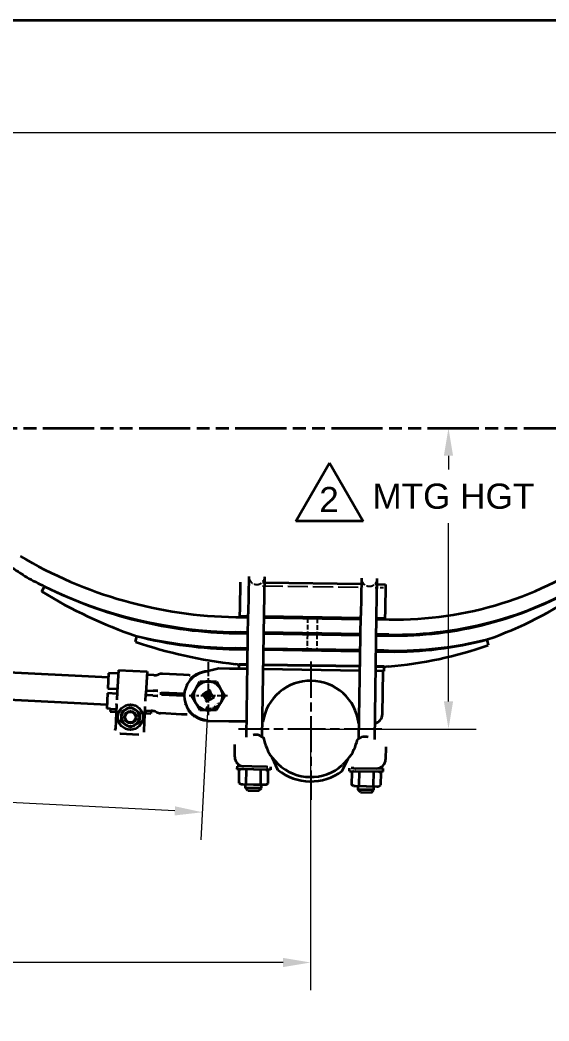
# Model space of a CAD drawing. Header units: inches. Extents: x 0 to 267, y 0 to 172.
# Drawn here: x 91.9 to 119.5, y 119.6 to 171.8 of the extents above; entities that cross this region are included whole.
import ezdxf
from ezdxf.enums import TextEntityAlignment as Align

# ---------------------------------------------------------------- set-up
doc = ezdxf.new("R2010")
doc.units = ezdxf.units.IN
doc.header["$LTSCALE"] = 8
doc.header["$MEASUREMENT"] = 0
for name, pattern in [('CHAIN', [0.7087, 0.4724, -0.0591, 0.1181, -0.0591]), ('DASHED', [0.2067, 0.1654, -0.0413]), ('DOUBLE_DASH_CHAIN', [1.2403, 0.6614, -0.0827, 0.1654, -0.0827, 0.1654, -0.0827])]:
    doc.linetypes.add(name, pattern=pattern)
for name, color, linetype, lineweight in [('Center Mark(Hutchens)', 7, 'Continuous', 25), ('Dimensions(Hutchens)', 7, 'Continuous', 25), ('Hidden Edges(Hutchens)', 7, 'DASHED', 25), ('Phantom Lines(Hutchens)', 7, 'DOUBLE_DASH_CHAIN', 70), ('Sketch Geometry(Hutchens)', 7, 'Continuous', 35), ('Symbols(Hutchens)', 7, 'Continuous', 25), ('Visible Edges(Hutchens)', 7, 'Continuous', 35)]:
    doc.layers.add(name, color=color, linetype=linetype, lineweight=lineweight)
doc.styles.add('Hutchens .164', font='ARIAL.TTF')
doc.styles.add('Hutchens .180', font='ARIAL.TTF')
doc.dimstyles.new('HUTCHENS STD DIM X.XX', dxfattribs={"dimscale": 8, "dimtxt": 0.164, "dimasz": 0.18, "dimexe": 0.18, "dimexo": 0.0625, "dimgap": 0.09, "dimtad": 0, "dimtih": 1, "dimtoh": 1, "dimrnd": 1e-08, "dimzin": 4, "dimdsep": 46, "dimtxsty": 'Hutchens .164', "dimcen": 0.09, "dimclrd": 211, "dimclre": 211, "dimclrt": 7, "dimadec": 0, "dimazin": 1, "dimtfac": 0.762195, "dimtofl": 0, "dimtmove": 0, "dimatfit": 3, "dimfxl": 0, "dimtolj": 1, "dimtzin": 0, "dimlwd": 9, "dimlwe": 9, "dimarcsym": 0})

# ---------------------------------------------------------------- blocks, each defined once
blk = doc.blocks.new('Borders D-SIZE')
at = {"layer": 'Sketch Geometry(Hutchens)'}
blk.add_line((0.9537, 21.4797), (32.9537, 21.4797), dxfattribs=at)
at = {"layer": 'Symbols(Hutchens)', "color": 7}
for tag, height, style, p in [('PART_NO', 0.164, 'Hutchens .164', (33.0853, 2.8866)), ('Sheet_number', 0.164, 'Hutchens .164', (33.1339, 1.1147)), ('REV', 0.18, 'Hutchens .180', (33.0853, 1.5662)), ('SHTS_(TOTAL)', 0.164, 'Hutchens .164', (33.1339, 0.6452))]:
    blk.add_attdef(tag, text='', height=height, rotation=270, dxfattribs=dict(at, style=style)).set_placement(p, align=Align.MIDDLE_CENTER)
blk = doc.blocks.new('*D29')
at = {"layer": 'Defpoints', "color": 0, "linetype": 'Continuous'}
for p in [(47.098, 134.822), (107.103, 134.841), (107.103, 122.662)]:
    blk.add_point(p, dxfattribs=at)
at = {"layer": 'Dimensions(Hutchens)', "color": 211, "linetype": 'Continuous', "lineweight": 9}
for p, q in [((47.098, 134.322), (47.098, 121.222)), ((107.103, 134.341), (107.103, 121.222)), ((48.538, 122.662), (71.219, 122.662)), ((105.663, 122.662), (82.982, 122.662))]:
    blk.add_line(p, q, dxfattribs=at)
at = {"layer": 'Dimensions(Hutchens)', "color": 211, "linetype": 'Continuous'}
for points in [[(48.538, 122.902), (48.538, 122.422), (47.098, 122.662)], [(105.663, 122.902), (105.663, 122.422), (107.103, 122.662)]]:
    blk.add_solid(points, dxfattribs=at)
at = {"layer": 'Dimensions(Hutchens)', "color": 7, "linetype": 'Continuous', "lineweight": 9, "insert": (77.101, 122.662), "char_height": 1.312, "attachment_point": 5, "style": 'Hutchens .164'}
blk.add_mtext('\\A1; L NOMINAL', dxfattribs=at)
blk = doc.blocks.new('*D43')
at = {"layer": 'Defpoints', "color": 0, "linetype": 'Continuous'}
for p in [(78.675, 137.73), (101.755, 136.573), (101.451, 130.501)]:
    blk.add_point(p, dxfattribs=at)
at = {"layer": 'Dimensions(Hutchens)', "color": 211, "linetype": 'Continuous', "lineweight": 9}
for p, q in [((78.65, 137.231), (78.298, 130.219)), ((101.73, 136.074), (101.378, 129.062)), ((79.808, 131.586), (88.418, 131.154)), ((100.012, 130.573), (91.403, 131.004))]:
    blk.add_line(p, q, dxfattribs=at)
at = {"layer": 'Dimensions(Hutchens)', "color": 211, "linetype": 'Continuous'}
for points in [[(79.82, 131.825), (79.796, 131.346), (78.37, 131.658)], [(100.024, 130.812), (100, 130.333), (101.451, 130.501)]]:
    blk.add_solid(points, dxfattribs=at)
at = {"layer": 'Dimensions(Hutchens)', "color": 7, "linetype": 'Continuous', "lineweight": 9, "insert": (89.91, 131.079), "char_height": 1.312, "attachment_point": 5, "style": 'Hutchens .164'}
blk.add_mtext('\\A1; F', dxfattribs=at)
blk = doc.blocks.new('*D51')
at = {"layer": 'Defpoints', "color": 0, "linetype": 'Continuous'}
for p in [(21.612, 165.943), (132.612, 144.395), (21.612, 141.623)]:
    blk.add_point(p, dxfattribs=at)
at = {"layer": 'Dimensions(Hutchens)', "color": 211, "linetype": 'Continuous', "lineweight": 9}
for p, q in [((21.612, 142.123), (21.612, 167.383)), ((132.612, 144.895), (132.612, 167.383)), ((23.052, 165.943), (67.479, 165.943)), ((131.172, 165.943), (86.745, 165.943))]:
    blk.add_line(p, q, dxfattribs=at)
at = {"layer": 'Dimensions(Hutchens)', "color": 211, "linetype": 'Continuous'}
for points in [[(23.052, 166.183), (23.052, 165.703), (21.612, 165.943)], [(131.172, 166.183), (131.172, 165.703), (132.612, 165.943)]]:
    blk.add_solid(points, dxfattribs=at)
at = {"layer": 'Dimensions(Hutchens)', "color": 7, "linetype": 'Continuous', "lineweight": 9, "insert": (77.112, 165.943), "char_height": 1.312, "attachment_point": 5, "style": 'Hutchens .164'}
blk.add_mtext('\\A1; D REC CLEARANCE', dxfattribs=at)
blk = doc.blocks.new('*D52')
at = {"layer": 'Defpoints', "color": 0, "linetype": 'Continuous'}
for p in [(114.296, 150.543), (114.296, 150.543), (107.103, 134.841)]:
    blk.add_point(p, dxfattribs=at)
at = {"layer": 'Dimensions(Hutchens)', "color": 211, "linetype": 'Continuous', "lineweight": 9}
for p, q in [((114.296, 149.103), (114.296, 148.382)), ((114.296, 136.281), (114.296, 145.586)), ((107.603, 134.841), (115.736, 134.841))]:
    blk.add_line(p, q, dxfattribs=at)
at = {"layer": 'Dimensions(Hutchens)', "color": 211, "linetype": 'Continuous'}
for points in [[(114.056, 149.103), (114.536, 149.103), (114.296, 150.543)], [(114.056, 136.281), (114.536, 136.281), (114.296, 134.841)]]:
    blk.add_solid(points, dxfattribs=at)
at = {"layer": 'Dimensions(Hutchens)', "color": 7, "linetype": 'Continuous', "lineweight": 9, "insert": (114.296, 146.984), "char_height": 1.312, "attachment_point": 5, "style": 'Hutchens .164'}
blk.add_mtext('\\A1; MTG HGT', dxfattribs=at)
blk = doc.blocks.new('FLAG')
at = {"layer": 'Sketch Geometry(Hutchens)'}
for p, q in [((-0.22, -0.1905), (0, 0.1905)), ((0, 0.1905), (0.22, -0.1905)), ((0.22, -0.1905), (-0.22, -0.1905))]:
    blk.add_line(p, q, dxfattribs=at)
at = {"layer": 'Symbols(Hutchens)', "color": 7, "style": 'Hutchens .164'}
blk.add_attdef('NO:', text='', height=0.164, dxfattribs=at).set_placement((-0.0034, -0.0497), align=Align.MIDDLE_CENTER)

msp = doc.modelspace()

# ---------------------------------------------------------------- linework, layer by layer
at = {"layer": 'Center Mark(Hutchens)', "linetype": 'CHAIN', "ltscale": 0.190971}
msp.add_line((101.755, 138.3246), (101.755, 135.5731), dxfattribs=at)
at = {"layer": 'Center Mark(Hutchens)', "linetype": 'CHAIN', "ltscale": 0.501295}
msp.add_line((107.1033, 138.3648), (107.1033, 131.1443), dxfattribs=at)
at = {"layer": 'Center Mark(Hutchens)', "linetype": 'CHAIN', "ltscale": 0.138781}
msp.add_line((102.755, 136.5731), (100.755, 136.5731), dxfattribs=at)
at = {"layer": 'Center Mark(Hutchens)', "linetype": 'CHAIN', "ltscale": 0.518517}
msp.add_line((110.8138, 134.8409), (103.3453, 134.8409), dxfattribs=at)
at = {"layer": 'Hidden Edges(Hutchens)', "ltscale": 0.795632}
msp.add_line((104.5899, 142.3202), (109.8519, 142.237), dxfattribs=at)
at = {"layer": 'Hidden Edges(Hutchens)', "ltscale": 0.025212}
for p, q in [((104.5927, 142.4932), (104.699, 142.4915)), ((109.7483, 142.4116), (109.8546, 142.41)), ((110.4669, 142.4003), (110.5732, 142.3986))]:
    msp.add_line(p, q, dxfattribs=at)
at = {"layer": 'Hidden Edges(Hutchens)', "ltscale": 0.127887}
msp.add_line((110.4642, 142.2273), (111.0017, 142.2188), dxfattribs=at)
at = {"layer": 'Hidden Edges(Hutchens)', "ltscale": 0.18751}
for p, q in [((106.9447, 140.6245), (106.9323, 139.8366)), ((107.4447, 140.6166), (107.4322, 139.8287))]:
    msp.add_line(p, q, dxfattribs=at)
at = {"layer": 'Hidden Edges(Hutchens)', "ltscale": 0.187515}
for p, q in [((106.9315, 139.7866), (106.919, 138.9987)), ((107.4314, 139.7787), (107.4189, 138.9908))]:
    msp.add_line(p, q, dxfattribs=at)
at = {"layer": 'Hidden Edges(Hutchens)', "ltscale": 0.308439}
for centre in [(104.2913, 142.7989), (110.1655, 142.706)]:
    msp.add_arc(centre, 0.4125, 179.09365, 359.09365, dxfattribs=at)
at = {"layer": 'Phantom Lines(Hutchens)', "lineweight": 35, "ltscale": 0.505804}
msp.add_line((17.8451, 150.5426), (138.2961, 150.5426), dxfattribs=at)
at = {"layer": 'Visible Edges(Hutchens)'}
for p, q in [((103.8788, 142.8054), (103.8481, 140.8619)), ((104.673, 140.8489), (104.7037, 142.7924)), ((109.7531, 142.7125), (109.7224, 140.769)), ((110.5473, 140.7559), (110.578, 142.6994)), ((93.0789, 142.0175), (93.2107, 142.287)), ((103.4217, 141.1723), (103.4423, 142.477)), ((103.4423, 142.477), (103.4429, 142.5114)), ((104.699, 142.4915), (109.7483, 142.4116)), ((110.5732, 142.3986), (111.0044, 142.3918)), ((111.0039, 142.3573), (110.9832, 141.0527)), ((111.0044, 142.3918), (111.0039, 142.3573)), ((103.4147, 140.7304), (103.4217, 141.1723)), ((110.9832, 141.0527), (110.9763, 140.6107)), ((103.1952, 140.6838), (103.8451, 140.6735)), ((103.4147, 140.7304), (103.4459, 140.7299)), ((103.4452, 140.6799), (103.4459, 140.7299)), ((103.8451, 140.6735), (103.4452, 140.6799)), ((103.8459, 140.7235), (103.4459, 140.7299)), ((103.746, 134.4105), (103.8481, 140.8619)), ((104.5714, 134.4245), (104.673, 140.8489)), ((104.67, 140.6605), (109.7194, 140.5806)), ((109.7194, 140.5806), (104.67, 140.6605)), ((109.7202, 140.6306), (104.6708, 140.7105)), ((109.6207, 134.3446), (109.7224, 140.769)), ((110.4452, 134.3045), (110.5473, 140.7559)), ((110.5443, 140.5676), (111.1942, 140.5573)), ((110.9442, 140.5612), (110.5443, 140.5676)), ((110.945, 140.6112), (110.5451, 140.6176)), ((110.9442, 140.5612), (110.945, 140.6112)), ((110.945, 140.6112), (110.9763, 140.6107)), ((97.9637, 139.3966), (98.0316, 139.6888)), ((103.182, 139.8459), (103.8319, 139.8357)), ((103.8326, 139.8857), (103.1827, 139.8959)), ((103.4319, 139.842), (103.4327, 139.892)), ((103.8319, 139.8357), (103.4319, 139.842)), ((103.8326, 139.8857), (103.4327, 139.892)), ((104.6568, 139.8226), (109.7061, 139.7427)), ((109.7061, 139.7427), (104.6568, 139.8226)), ((109.7069, 139.7927), (104.6575, 139.8726)), ((109.7069, 139.7927), (104.6575, 139.8726)), ((110.531, 139.7297), (111.181, 139.7194)), ((110.931, 139.7234), (110.531, 139.7297)), ((111.1817, 139.7694), (110.5318, 139.7797)), ((110.9318, 139.7733), (110.5318, 139.7797)), ((110.931, 139.7234), (110.9318, 139.7733)), ((116.2935, 139.5146), (116.371, 139.2254)), ((103.1687, 139.0081), (103.8186, 138.9978)), ((103.8194, 139.0478), (103.1695, 139.058)), ((103.4186, 139.0041), (103.4194, 139.0541)), ((103.8186, 138.9978), (103.4186, 139.0041)), ((103.8194, 139.0478), (103.4194, 139.0541)), ((104.6435, 138.9847), (109.6929, 138.9048)), ((109.6929, 138.9048), (104.6435, 138.9847)), ((109.6937, 138.9548), (104.6443, 139.0347)), ((109.6937, 138.9548), (104.6443, 139.0347)), ((111.1685, 138.9315), (110.5186, 138.9418)), ((110.9185, 138.9355), (110.5186, 138.9418)), ((110.9177, 138.8855), (110.9185, 138.9355)), ((110.5178, 138.8918), (111.1677, 138.8815)), ((110.9177, 138.8855), (110.5178, 138.8918)), ((83.9541, 138.1863), (96.5476, 137.555)), ((97.0662, 137.913), (97.0089, 136.7703)), ((97.0662, 137.913), (98.5643, 137.8379)), ((102.3129, 138.0019), (101.4506, 137.7854)), ((102.8689, 137.9931), (102.3129, 138.0019)), ((103.1761, 137.9883), (102.8689, 137.9931)), ((103.2812, 138.2186), (103.1553, 138.232)), ((103.8025, 137.9783), (103.1761, 137.9883)), ((103.2812, 138.2186), (103.8061, 138.2103)), ((103.3713, 137.9852), (103.3749, 138.2171)), ((103.8061, 138.2103), (103.3749, 138.2171)), ((109.6767, 137.8854), (104.6274, 137.9653)), ((109.6767, 137.8854), (104.6274, 137.9653)), ((104.631, 138.1973), (109.6804, 138.1174)), ((109.6804, 138.1174), (104.631, 138.1973)), ((110.5053, 138.1043), (111.0302, 138.096)), ((110.9365, 138.0975), (110.5053, 138.1043)), ((110.9328, 137.8655), (110.9365, 138.0975)), ((111.1554, 138.1052), (111.0302, 138.096)), ((96.5582, 137.7652), (96.5178, 136.9608)), ((97.0575, 137.7402), (96.5582, 137.7652)), ((98.5643, 137.8379), (98.507, 136.6952)), ((98.9262, 137.6465), (98.5556, 137.6651)), ((99.1396, 137.6828), (99.1588, 137.6906)), ((100.4644, 137.6721), (99.3723, 137.7268)), ((100.7616, 137.6572), (100.4644, 137.6721)), ((100.8267, 137.4102), (100.7904, 137.4144)), ((110.9328, 137.8655), (110.5016, 137.8724)), ((110.886, 137.8663), (110.5016, 137.8724)), ((110.8504, 135.6166), (110.886, 137.8663)), ((96.5178, 136.9608), (97.0172, 136.9357)), ((98.5153, 136.8606), (98.8859, 136.842)), ((99.097, 136.8315), (98.8859, 136.842)), ((100.6277, 137.1793), (100.6408, 137.1397)), ((100.889, 136.5731), (101.1055, 136.9481)), ((101.1055, 136.9481), (101.322, 137.3231)), ((101.322, 137.3231), (101.755, 137.3231)), ((101.808, 136.8563), (101.6862, 136.7859)), ((101.755, 137.3231), (102.188, 137.3231)), ((101.8659, 136.8184), (101.8507, 136.8448)), ((102.188, 137.3231), (102.4045, 136.9481)), ((102.4045, 136.9481), (102.621, 136.5731)), ((83.882, 136.7481), (96.4755, 136.1168)), ((96.5053, 136.7111), (96.465, 135.9066)), ((97.0047, 136.686), (96.5053, 136.7111)), ((97.0085, 136.7628), (96.9891, 136.3751)), ((97.0089, 136.7703), (97.0085, 136.7628)), ((98.4872, 136.3), (98.5067, 136.6877)), ((98.8733, 136.5924), (98.5028, 136.6109)), ((98.507, 136.6952), (98.5067, 136.6877)), ((98.8733, 136.5924), (99.0844, 136.5818)), ((99.1032, 136.5808), (99.0844, 136.5818)), ((99.097, 136.8315), (99.1157, 136.8305)), ((99.1032, 136.5808), (99.1118, 136.5804)), ((99.1243, 136.8301), (99.1157, 136.8305)), ((99.2988, 136.6221), (99.3063, 136.7699)), ((100.505, 136.5731), (99.3174, 136.6327)), ((99.3237, 136.7575), (100.5112, 136.698)), ((99.4305, 136.7522), (99.4243, 136.6273)), ((101.1055, 136.1981), (100.889, 136.5731)), ((101.4718, 136.6261), (101.487, 136.5996)), ((101.605, 136.7391), (101.4832, 136.6688)), ((101.5297, 136.5882), (101.5338, 136.5906)), ((101.5338, 136.5906), (101.6596, 136.3728)), ((101.6421, 136.6531), (101.6515, 136.6585)), ((101.6541, 136.6323), (101.6421, 136.6531)), ((101.644, 136.3277), (101.6593, 136.3013)), ((101.663, 136.7012), (101.6477, 136.7276)), ((101.6596, 136.3728), (101.6555, 136.3704)), ((101.6748, 136.7433), (101.69, 136.7168)), ((101.702, 136.2899), (101.8238, 136.3602)), ((101.7327, 136.7054), (101.7421, 136.7108)), ((101.7421, 136.7108), (101.7541, 136.6901)), ((101.7678, 136.4353), (101.7558, 136.4561)), ((101.7773, 136.4407), (101.7678, 136.4353)), ((101.8352, 136.4029), (101.82, 136.4293)), ((101.847, 136.4449), (101.8623, 136.4185)), ((101.8504, 136.7733), (101.8545, 136.7757)), ((101.9761, 136.5555), (101.8504, 136.7733)), ((101.8559, 136.5138), (101.8679, 136.493)), ((101.8679, 136.493), (101.8585, 136.4876)), ((101.905, 136.4071), (102.0267, 136.4774)), ((101.9802, 136.5579), (101.9761, 136.5555)), ((102.0382, 136.5201), (102.0229, 136.5465)), ((102.621, 136.5731), (102.4045, 136.1981)), ((96.6522, 135.8972), (96.465, 135.9066)), ((96.6522, 135.8972), (96.6455, 135.7624)), ((96.6522, 135.8972), (96.9331, 135.8831)), ((96.9754, 136.102), (96.9125, 134.848)), ((96.9331, 135.8831), (96.9264, 135.7483)), ((96.9644, 135.8815), (96.9331, 135.8831)), ((97.2394, 135.7564), (97.4611, 135.87)), ((97.4611, 135.87), (97.4997, 135.8897)), ((97.4997, 135.8897), (97.7214, 136.0033)), ((97.7214, 136.0033), (97.9306, 135.8681)), ((97.9306, 135.8681), (97.967, 135.8446)), ((97.967, 135.8446), (98.1763, 135.7094)), ((98.4107, 134.7729), (98.4735, 136.0269)), ((98.4937, 135.8049), (98.4625, 135.8064)), ((98.4937, 135.8049), (98.4869, 135.67)), ((98.4937, 135.8049), (98.7746, 135.7908)), ((98.7746, 135.7908), (98.7678, 135.656)), ((98.833, 135.7879), (98.7746, 135.7908)), ((100.5727, 136.0826), (100.5897, 136.1207)), ((100.7477, 135.8329), (100.7111, 135.8324)), ((101.322, 135.8231), (101.1055, 136.1981)), ((101.755, 135.8231), (101.322, 135.8231)), ((101.7211, 135.9524), (101.645, 135.9524)), ((101.645, 135.9524), (101.645, 135.9383)), ((101.645, 135.9383), (101.7069, 135.9383)), ((101.7069, 135.9383), (101.6521, 135.8324)), ((101.6521, 135.8324), (101.6692, 135.8324)), ((101.6692, 135.8324), (101.7211, 135.9344)), ((101.7211, 135.9344), (101.7211, 135.9524)), ((102.188, 135.8231), (101.755, 135.8231)), ((101.8127, 135.9305), (101.8146, 135.9197)), ((101.8146, 135.9197), (101.836, 135.9235)), ((101.85, 135.8443), (101.8286, 135.8405)), ((101.8286, 135.8405), (101.8307, 135.8284)), ((101.8307, 135.8284), (101.8883, 135.8386)), ((101.8465, 135.9535), (101.8342, 135.9513)), ((101.836, 135.9235), (101.85, 135.8443)), ((101.8652, 135.847), (101.8465, 135.9535)), ((101.8862, 135.8507), (101.8652, 135.847)), ((101.8883, 135.8386), (101.8862, 135.8507)), ((102.0053, 135.8859), (102.0046, 135.8856)), ((102.0046, 135.8856), (102.0112, 135.8715)), ((102.1189, 136.0023), (102.0796, 135.9796)), ((102.0796, 135.9796), (102.0869, 135.9669)), ((102.0869, 135.9669), (102.1262, 135.9896)), ((102.1262, 135.9896), (102.1189, 136.0023)), ((102.4045, 136.1981), (102.188, 135.8231)), ((102.2496, 136.1855), (102.2627, 136.1745)), ((102.2627, 136.1745), (102.2632, 136.1751)), ((102.3232, 136.1203), (102.3363, 136.1094)), ((102.3732, 136.175), (102.3353, 136.1299)), ((102.3363, 136.1094), (102.3838, 136.1661)), ((102.3838, 136.1661), (102.3732, 136.175)), ((96.6455, 135.7624), (96.9264, 135.7483)), ((96.9264, 135.7483), (96.9576, 135.7467)), ((97.2123, 135.2155), (97.2248, 135.4643)), ((97.2248, 135.4643), (97.227, 135.5076)), ((97.227, 135.5076), (97.2394, 135.7564)), ((98.1616, 135.4174), (98.1491, 135.1686)), ((98.1638, 135.4606), (98.1616, 135.4174)), ((98.1763, 135.7094), (98.1638, 135.4606)), ((98.4557, 135.6716), (98.4869, 135.67)), ((98.4869, 135.67), (98.7678, 135.656)), ((99.0418, 135.7305), (99.0601, 135.7208)), ((100.3609, 135.6086), (99.2688, 135.6634)), ((100.6582, 135.5937), (100.3609, 135.6086)), ((101.4124, 135.3709), (101.8029, 135.2596)), ((96.9082, 134.7619), (96.9125, 134.848)), ((97.4216, 135.0803), (97.2123, 135.2155)), ((97.4579, 135.0568), (97.4216, 135.0803)), ((97.6672, 134.9216), (97.4579, 135.0568)), ((97.8889, 135.0352), (97.6672, 134.9216)), ((97.9274, 135.055), (97.8889, 135.0352)), ((98.1491, 135.1686), (97.9274, 135.055)), ((98.4063, 134.6868), (98.4107, 134.7729)), ((102.8254, 135.2435), (101.8029, 135.2596)), ((103.1326, 135.2386), (102.8254, 135.2435)), ((103.759, 135.2287), (103.1326, 135.2386)), ((104.6089, 135.2152), (104.5839, 135.2156)), ((109.6332, 135.1358), (109.6082, 135.1362)), ((97.1678, 134.6128), (98.1331, 134.5644)), ((104.378, 134.5402), (104.1607, 134.5437)), ((104.6462, 134.3797), (104.378, 134.5402)), ((104.5955, 134.4101), (104.6197, 134.4162)), ((104.6197, 134.4162), (104.6257, 134.392)), ((109.5445, 134.3022), (109.8176, 134.4542)), ((109.8176, 134.4542), (110.035, 134.4507)), ((103.1422, 133.3854), (103.1526, 134.0435)), ((111.0267, 133.9189), (111.0163, 133.2608)), ((105.0931, 133.3545), (105.3892, 133.021)), ((105.3844, 132.7174), (105.0931, 133.3545)), ((108.754, 132.6641), (109.0654, 133.2917)), ((109.0654, 133.2917), (108.7589, 132.9677)), ((103.2596, 132.9015), (103.2571, 132.745)), ((105.0069, 132.7173), (103.2571, 132.745)), ((104.7899, 132.8773), (103.2596, 132.9015)), ((103.3633, 132.0258), (103.3737, 132.6846)), ((103.4761, 132.7415), (103.3737, 132.6846)), ((103.742, 132.0198), (103.7524, 132.6786)), ((104.4994, 132.0078), (104.5098, 132.6666)), ((104.7879, 132.7208), (104.8885, 132.6606)), ((104.7899, 132.8773), (104.8669, 132.8761)), ((104.8781, 132.0019), (104.8885, 132.6606)), ((105.0094, 132.8738), (105.0069, 132.7173)), ((109.1314, 132.6521), (109.1339, 132.8085)), ((109.3533, 132.8051), (109.2764, 132.8063)), ((109.3533, 132.8051), (110.8836, 132.7809)), ((110.8812, 132.6244), (110.8836, 132.7809)), ((109.1314, 132.6521), (110.8812, 132.6244)), ((109.248, 132.5916), (109.2375, 131.9329)), ((109.3504, 132.6486), (109.248, 132.5916)), ((109.6267, 132.5856), (109.6162, 131.9269)), ((110.384, 132.5736), (110.3736, 131.9149)), ((110.6622, 132.6278), (110.7627, 132.5677)), ((110.7627, 132.5677), (110.7523, 131.9089)), ((103.4638, 131.9656), (103.3633, 132.0258)), ((103.4638, 131.9656), (103.5517, 131.9642)), ((103.5517, 131.9642), (104.1197, 131.9553)), ((103.7042, 131.7693), (103.7073, 131.9618)), ((104.5291, 131.7563), (103.7042, 131.7693)), ((103.8272, 131.6423), (103.7042, 131.7693)), ((103.8272, 131.6423), (104.4022, 131.6332)), ((104.1197, 131.9553), (104.6878, 131.9463)), ((104.4022, 131.6332), (104.5291, 131.7563)), ((104.5291, 131.7563), (104.5322, 131.9487)), ((104.6878, 131.9463), (104.7757, 131.9449)), ((104.7757, 131.9449), (104.8781, 132.0019)), ((109.3381, 131.8727), (109.2375, 131.9329)), ((109.3381, 131.8727), (109.426, 131.8713)), ((109.426, 131.8713), (109.994, 131.8623)), ((109.5785, 131.6764), (109.5816, 131.8688)), ((110.4034, 131.6633), (109.5785, 131.6764)), ((109.7015, 131.5494), (109.5785, 131.6764)), ((109.994, 131.8623), (110.562, 131.8533)), ((110.2764, 131.5403), (110.4034, 131.6633)), ((110.4034, 131.6633), (110.4064, 131.8558)), ((110.562, 131.8533), (110.6499, 131.8519)), ((110.6499, 131.8519), (110.7523, 131.9089)), ((109.7015, 131.5494), (110.2764, 131.5403))]:
    msp.add_line(p, q, dxfattribs=at)
at = {"layer": 'Visible Edges(Hutchens)', "flags": 128}
for points in [[(100.7616, 137.6572), (100.8106, 137.6559)], [(100.7829, 137.3589), (100.7832, 137.3612)], [(101.2327, 137.7417), (101.2266, 137.739)], [(100.6277, 137.1793), (100.6338, 137.1906)], [(99.1118, 136.5804), (99.1203, 136.5801)], [(99.3237, 136.7575), (99.3162, 136.763)], [(96.9754, 136.102), (96.9788, 136.1702)], [(98.4872, 136.3), (98.4868, 136.2917)], [(100.7111, 135.8324), (100.7053, 135.8406)], [(100.7111, 135.8324), (100.711, 135.8347)], [(101.8342, 135.9513), (101.8343, 135.9501)], [(101.9647, 135.9733), (101.9644, 135.9723)], [(101.9672, 135.9412), (101.9678, 135.94)], [(101.9817, 135.9487), (101.9811, 135.9502)], [(101.9843, 135.9948), (101.9835, 135.9944)], [(101.9897, 135.9829), (101.9902, 135.9831)], [(101.992, 135.9189), (101.9928, 135.9188)], [(101.998, 135.9332), (101.9973, 135.9334)], [(102.0063, 135.9831), (102.0078, 135.9823)], [(102.0112, 135.8715), (102.0116, 135.8716)], [(102.013, 135.9963), (102.0121, 135.9966)], [(102.0136, 135.9359), (102.0131, 135.9356)], [(102.0159, 135.9223), (102.0167, 135.9227)], [(102.0203, 135.8893), (102.0198, 135.8891)], [(102.0242, 135.8758), (102.0258, 135.8766)], [(102.0273, 135.9579), (102.0275, 135.9576)], [(102.0303, 135.9509), (102.0299, 135.9503)], [(102.0351, 135.9404), (102.0359, 135.9381)], [(102.0436, 135.9615), (102.0426, 135.9634)], [(102.0529, 135.9103), (102.0532, 135.9133)], [(102.1625, 136.1016), (102.1604, 136.0995)], [(102.1654, 136.0702), (102.1652, 136.071)], [(102.171, 136.0914), (102.1718, 136.0919)], [(102.1732, 136.029), (102.1755, 136.0263)], [(102.1857, 136.0395), (102.1848, 136.0406)], [(102.1925, 136.0931), (102.1932, 136.0927)], [(102.2121, 136.0144), (102.2104, 136.0154)], [(102.2194, 136.0679), (102.2203, 136.0668)], [(102.2319, 136.0784), (102.2296, 136.081)], [(102.2342, 136.0161), (102.2334, 136.0154)], [(102.2396, 136.0371), (102.2399, 136.0363)], [(102.2428, 136.0058), (102.2449, 136.0079)], [(102.2638, 136.2136), (102.2631, 136.2128)], [(102.2632, 136.1751), (102.2633, 136.1755)], [(102.2657, 136.1883), (102.2658, 136.1889)], [(102.2737, 136.2038), (102.2741, 136.2042)], [(102.2869, 136.2119), (102.2874, 136.212)], [(102.3022, 136.2068), (102.3038, 136.2052)], [(102.312, 136.2198), (102.3104, 136.2211)], [(102.3197, 136.1611), (102.3199, 136.1595)], [(102.3264, 136.1996), (102.3262, 136.2003)], [(102.3319, 136.1742), (102.3317, 136.175)], [(102.3353, 136.1299), (102.3352, 136.1312)], [(101.0379, 135.5027), (100.9928, 135.5216)], [(101.0379, 135.5027), (101.0381, 135.5026)], [(97.1678, 134.6128), (97.1504, 134.6139)], [(98.4063, 134.6868), (98.4053, 134.6764)], [(104.1607, 134.5437), (104.095, 134.5232)], [(110.035, 134.4507), (110.1, 134.4282)], [(103.564, 132.7401), (103.5564, 132.7402)], [(103.7524, 132.6786), (103.7438, 132.6836)], [(104.132, 132.7312), (104.1168, 132.7313)], [(104.5098, 132.6666), (104.4924, 132.6718)], [(104.7001, 132.7222), (104.6925, 132.7222)], [(104.8885, 132.6606), (104.8798, 132.6657)], [(105.3844, 132.7174), (105.3512, 132.7423)], [(109.2764, 132.8063), (109.2115, 132.8088)], [(109.4382, 132.6472), (109.4306, 132.6472)], [(109.6267, 132.5856), (109.618, 132.5907)], [(110.0063, 132.6382), (109.9911, 132.6384)], [(110.384, 132.5736), (110.3667, 132.5789)], [(110.5743, 132.6292), (110.5667, 132.6293)], [(110.7627, 132.5677), (110.7541, 132.5727)], [(103.3633, 132.0258), (103.3719, 132.0207)], [(103.5517, 131.9642), (103.5593, 131.9642)], [(103.742, 132.0198), (103.7593, 132.0146)], [(104.1197, 131.9553), (104.1349, 131.9551)], [(104.4994, 132.0078), (104.508, 132.0028)], [(104.6878, 131.9463), (104.6954, 131.9462)], [(109.2375, 131.9329), (109.2462, 131.9278)], [(109.426, 131.8713), (109.4336, 131.8713)], [(109.6162, 131.9269), (109.6336, 131.9217)], [(109.994, 131.8623), (110.0092, 131.8622)], [(110.3736, 131.9149), (110.3823, 131.9098)], [(110.562, 131.8533), (110.5696, 131.8533)]]:
    msp.add_lwpolyline(points, dxfattribs=at)
at = {"layer": 'Visible Edges(Hutchens)'}
for centre, radius in [((101.755, 136.5731), 0.0781), ((97.6943, 135.4625), 0.6562), ((97.6943, 135.4625), 0.3126), ((97.6943, 135.4625), 0.3125), ((97.6943, 135.4625), 0.28)]:
    msp.add_circle(centre, radius, dxfattribs=at)
for centre, radius, start, end in [((103.5552, 163.4392), 22.7582, 239.29428, 269.09363), ((111.491, 159.3195), 18.7646, 269.09369, 305.51333), ((104.8299, 162.6588), 23.5186, 235.65097, 237.76194), ((103.5552, 163.4392), 23.5462, 241.40098, 243.93904), ((111.491, 159.3195), 19.5526, 269.09369, 302.5585), ((103.5552, 163.4392), 23.5462, 243.94862, 269.09363), ((103.5471, 162.923), 23.0799, 243.40387, 269.09363), ((111.4854, 158.9593), 19.2423, 269.09365, 299.91403), ((105.7565, 162.5314), 24.1152, 238.28389, 251.2735), ((109.9545, 158.0826), 19.625, 289.01227, 305.07163), ((103.5553, 163.4392), 24.3842, 256.8657, 256.90742), ((103.523, 161.4035), 22.3983, 255.80812, 269.09357), ((103.5553, 163.4392), 24.3842, 256.90742, 269.09348), ((111.4631, 157.5561), 18.6769, 269.09384, 284.98897), ((111.4853, 158.9593), 20.0303, 269.09365, 283.88928), ((111.4853, 158.9593), 20.0303, 283.88928, 284.04903), ((105.9888, 163.0179), 24.9473, 251.23516, 263.47834), ((109.4674, 158.666), 20.63, 274.69317, 289.55045), ((98.9512, 138.1459), 0.5, 267.13021, 292.13793), ((99.3472, 137.2274), 0.5, 87.13021, 112.13793), ((101.755, 136.5731), 1.25, 104.09365, 254.09365), ((101.755, 136.5731), 1.28, 91.66439, 138.90367), ((107.1033, 134.8409), 2.5223, 6.7218, 171.4655), ((101.755, 136.5731), 0.75, 150, 210), ((101.755, 136.5731), 0.75, 90, 150), ((101.755, 136.5731), 0.75, 30, 90), ((101.8236, 136.8292), 0.0313, 30, 120), ((101.755, 136.5731), 0.75, 330, 30), ((101.4989, 136.6417), 0.0313, 120, 210), ((101.5141, 136.6153), 0.0313, 210, 300), ((101.6206, 136.712), 0.0313, 30, 120), ((101.755, 136.5731), 0.117, 149.5768, 270.4232), ((101.6711, 136.3433), 0.0312, 120, 210), ((101.6359, 136.6856), 0.0313, 300, 30), ((101.7018, 136.7589), 0.0313, 120, 210), ((101.7171, 136.7325), 0.0312, 210, 300), ((101.755, 136.5731), 0.117, 329.5768, 90.4232), ((101.7929, 136.4137), 0.0312, 30, 120), ((101.8081, 136.3872), 0.0313, 300, 30), ((101.8741, 136.4605), 0.0312, 120, 210), ((101.8389, 136.8028), 0.0313, 300, 30), ((101.8893, 136.4341), 0.0312, 210, 300), ((101.9959, 136.5308), 0.0312, 30, 120), ((102.0111, 136.5044), 0.0312, 300, 30), ((97.6943, 135.4625), 0.4695, 119.77471, 174.48571), ((97.6943, 135.4625), 0.4695, 59.77471, 114.48571), ((97.6943, 135.4625), 0.4695, 359.77471, 54.48571), ((101.755, 136.5731), 1.28, 215.35675, 266.52291), ((101.755, 136.5731), 0.75, 210, 270), ((101.6864, 136.3169), 0.0312, 210, 300), ((101.755, 136.5731), 0.75, 270, 330), ((97.6943, 135.4625), 0.4695, 179.77471, 234.48571), ((97.6943, 135.4625), 0.4695, 299.77471, 354.48571), ((98.808, 135.2885), 0.5, 62.12249, 87.13021), ((99.2939, 136.1628), 0.5, 242.12249, 267.13021), ((110.3504, 135.6245), 0.5, 282.46433, 359.09365), ((97.6943, 135.4625), 0.4695, 239.77471, 294.48571), ((107.1033, 134.8409), 2.5, 190.63061, 216.48097), ((107.1033, 134.8409), 2.5, 321.70633, 347.55669), ((103.6242, 133.3778), 0.482, 179.09365, 269.09365), ((110.5343, 133.2685), 0.482, 269.09365, 359.09365), ((107.1033, 134.8409), 2.732, 231.01292, 307.17438), ((107.1033, 134.8409), 2.5, 226.71652, 311.47078)]:
    msp.add_arc(centre, radius, start, end, dxfattribs=at)

# ---------------------------------------------------------------- block references
at = {"xscale": 8, "yscale": 8, "zscale": 8}
msp.add_blockref('Borders D-SIZE', (0, 0), dxfattribs=at)
msp.add_blockref('FLAG', (108.0874, 147.2146), dxfattribs=at).add_auto_attribs({'NO:': '2'})

# ---------------------------------------------------------------- dimensions: what is measured, and where the dimension line sits
at = {"layer": 'Dimensions(Hutchens)', "color": 211, "linetype": 'Continuous', "lineweight": 9}
dim = msp.add_linear_dim(base=(21.6121, 165.9431), p1=(132.6121, 144.3949), p2=(21.6121, 141.6231), text=' D REC CLEARANCE', dimstyle='HUTCHENS STD DIM X.XX', override={"dimtih": 0, "dimtoh": 0, "dimdec": 2, "dimtp": 0, "dimtm": 0, "dimtdec": 2, "dimatfit": 2}, dxfattribs=at)
dim.commit()
dim.dimension.update_dxf_attribs({"geometry": '*D51', "text_midpoint": (77.1121, 165.9431), "dimtype": 160})
for base, p1, p2, angle, text, override, picture, middle in [((114.2958, 150.5426), (107.1033, 134.8409), (114.2958, 150.5426), 270, ' MTG HGT', {"dimdec": 2, "dimse2": 1, "dimtp": 0, "dimtm": 0, "dimtdec": 2, "dimatfit": 2}, '*D52', (114.2958, 146.9841)), ((101.4506, 130.5007), (78.6746, 137.7301), (101.755, 136.5731), 177.13021, ' F', {"dimdec": 2, "dimtp": 0, "dimtm": 0, "dimtdec": 2, "dimatfit": 2}, '*D43', (89.9104, 131.0792)), ((107.1033, 122.6625), (47.0984, 134.8225), (107.1033, 134.8409), 180, ' L NOMINAL', {"dimtih": 0, "dimtoh": 0, "dimdec": 2, "dimtp": 0, "dimtm": 0, "dimtdec": 2, "dimatfit": 2}, '*D29', (77.1008, 122.6625))]:
    dim = msp.add_linear_dim(base=base, p1=p1, p2=p2, angle=angle, text=text, dimstyle='HUTCHENS STD DIM X.XX', override=override, dxfattribs=at)
    dim.commit()
    dim.dimension.update_dxf_attribs({"geometry": picture, "text_midpoint": middle, "dimtype": 160})

doc.saveas('drawing.dxf')
